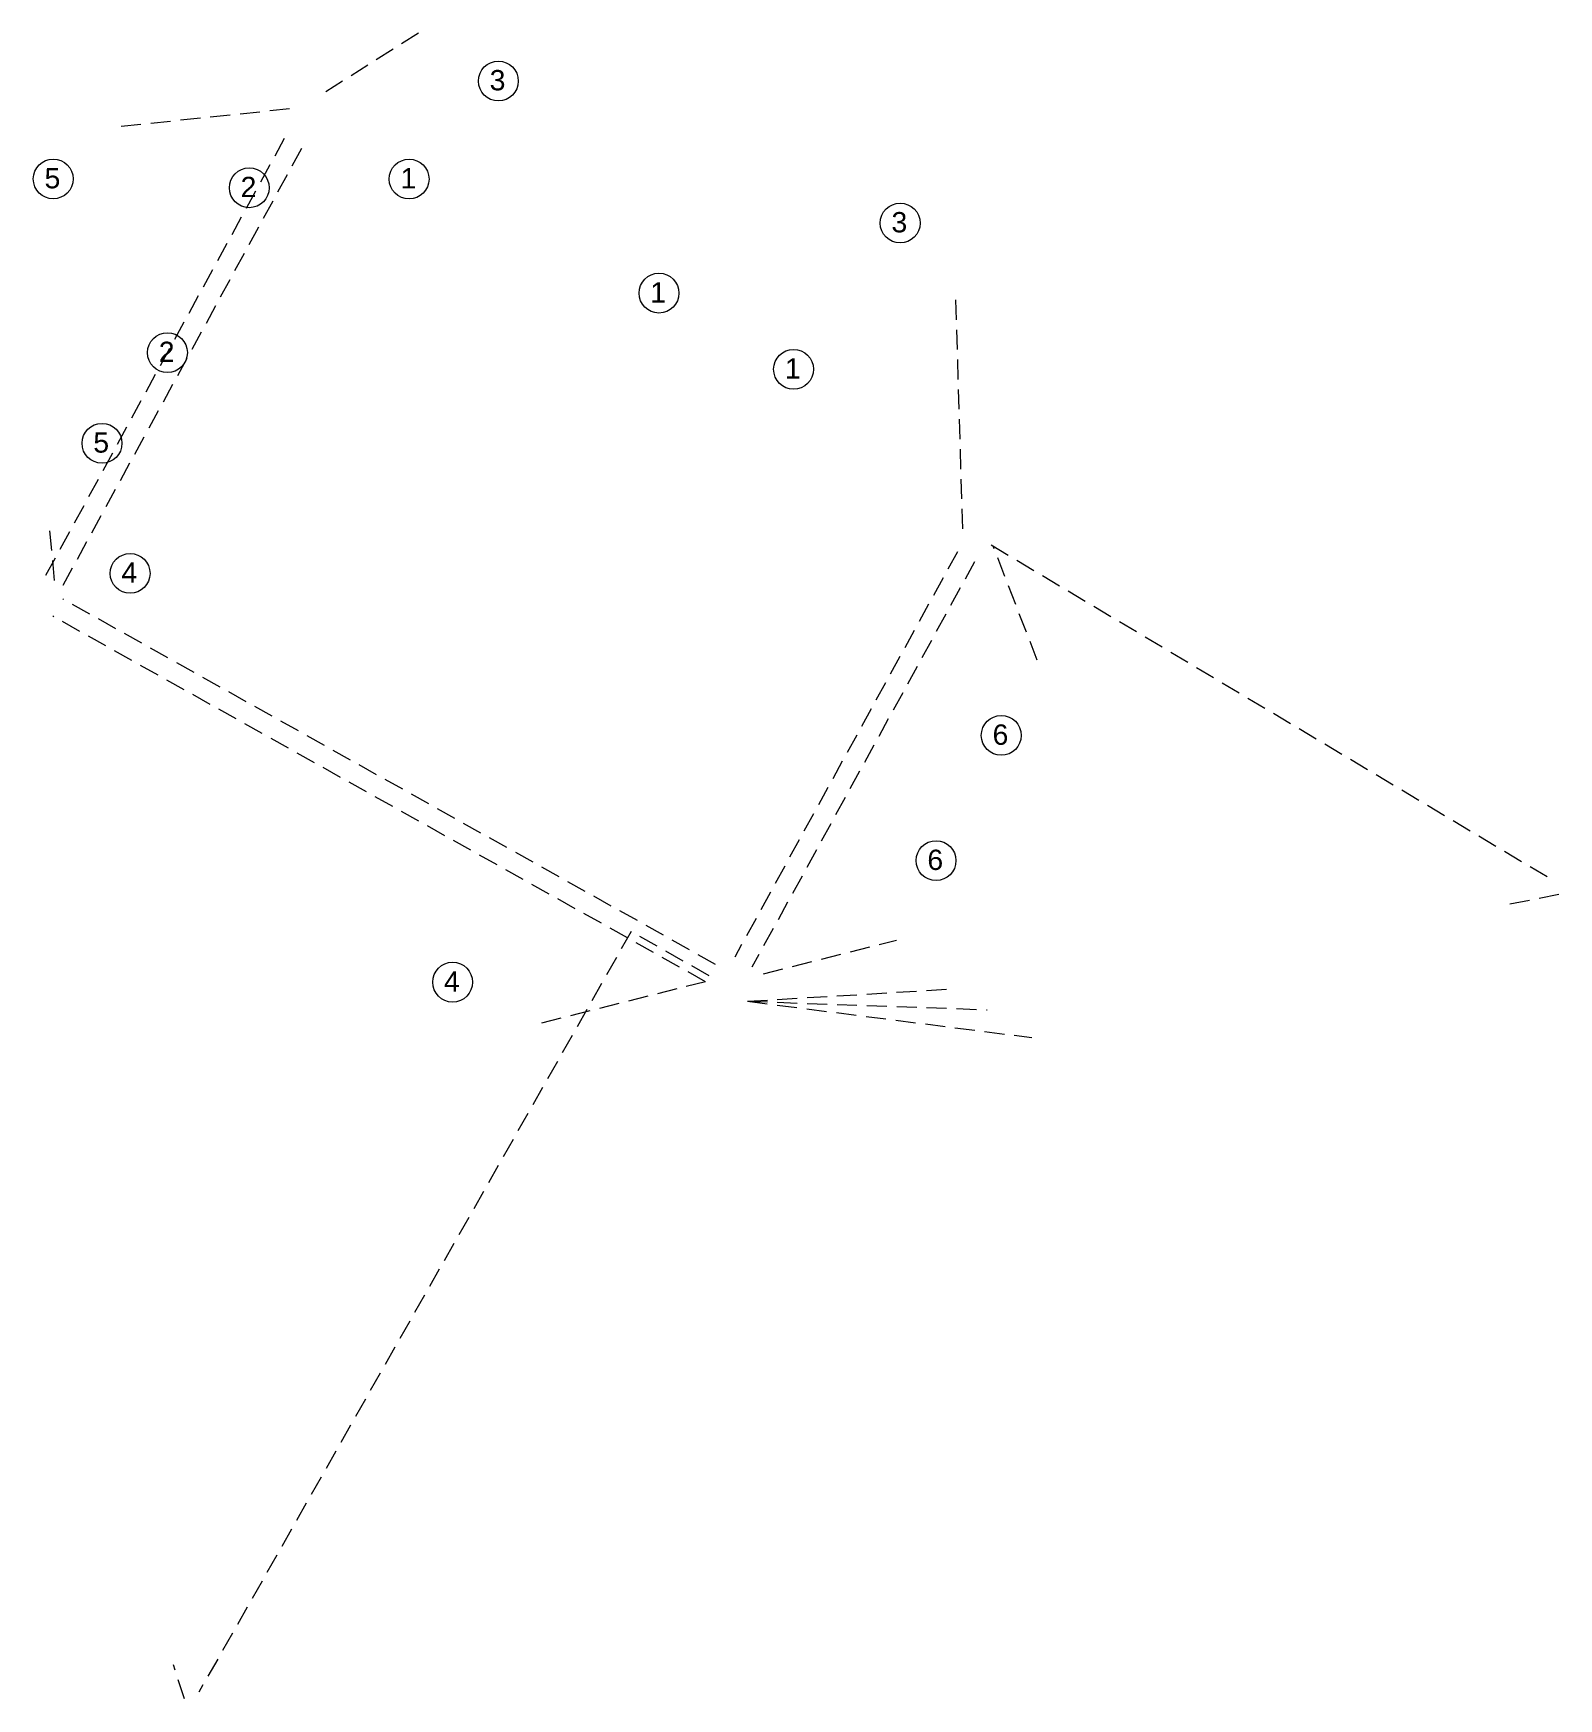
# Model space of a CAD drawing. Header units: millimetres. Extents: x -505 to 8538, y 111 to 6031.
# Drawn here: x 7959.36 to 7997.64, y 4300.87 to 4342.67 of the extents above.
import ezdxf
from ezdxf.enums import TextEntityAlignment as Align

# ---------------------------------------------------------------- set-up
doc = ezdxf.new("R2010")
doc.units = ezdxf.units.MM
doc.linetypes.add('DASHED', pattern=[0.75, 0.5, -0.25])
for name, color, linetype, lineweight in [('024 - Grupo Semaforico', 6, 'Continuous', 0), ('CANALIZACIÒN 1 VÌA', 6, 'Continuous', 9), ('CANALIZACIÒN 2 VÌAS', 6, 'Continuous', 9)]:
    doc.layers.add(name, color=color, linetype=linetype, lineweight=lineweight)
doc.styles.add('VIAS', font='arial.ttf')

msp = doc.modelspace()

# ---------------------------------------------------------------- linework, layer by layer
at = {"layer": '024 - Grupo Semaforico', "ltscale": 3}
for centre in [(7971.031, 4341.473), (7959.86, 4339.015), (7968.791, 4339.013), (7964.78, 4338.794), (7981.113, 4337.909), (7975.061, 4336.149, 130.87), (7962.726, 4334.655), (7978.438, 4334.237, 130.87), (7961.084, 4332.381, 130.87), (7961.789, 4329.114), (7983.65, 4325.048), (7982.014, 4321.905, -130.87), (7969.882, 4318.854, 261.74)]:
    msp.add_circle(centre, 0.5, dxfattribs=at)
at = {"layer": 'CANALIZACIÒN 1 VÌA', "color": 1, "linetype": 'DASHED'}
for p, q in [((7977.681, 4319.066), (7981.023, 4319.907)), ((7977.281, 4318.375), (7982.337, 4318.679)), ((7977.281, 4318.375), (7984.414, 4317.465)), ((7977.281, 4318.375), (7983.294, 4318.162))]:
    msp.add_line(p, q, dxfattribs=at)
at = {"layer": 'CANALIZACIÒN 2 VÌAS', "color": 1, "linetype": 'DASHED'}
for p, q in [((7959.674, 4329.066), (7965.778, 4340.243)), ((7960.107, 4328.816), (7966.211, 4339.992)), ((7982.55, 4329.657), (7976.962, 4319.482)), ((7983.394, 4329.83, 577.855), (7997.48, 4321.424, 577.855)), ((7982.982, 4329.406), (7977.395, 4319.231)), ((7976.482, 4319.299), (7960.098, 4328.472)), ((7976.232, 4318.866), (7959.848, 4328.039)), ((7997.638, 4321.054, 577.855), (7996.25, 4320.776, 590.179)), ((7974.363, 4320.123, -12.324), (7963.516, 4301.035, -12.324)), ((7963.15, 4300.869, -12.324), (7962.879, 4301.722, 0))]:
    msp.add_line(p, q, dxfattribs=at)
for points in [[(7969.024, 4342.671), (7966.549, 4341.106)], [(7961.563, 4340.34), (7965.949, 4340.798)], [(7982.683, 4330.234), (7982.509, 4336.129)], [(7959.895, 4328.939), (7959.761, 4330.361)], [(7984.552, 4326.936), (7983.448, 4329.798)], [(7976.317, 4319.013), (7974.363, 4320.123)], [(7976.232, 4318.866), (7971.903, 4317.776)]]:
    msp.add_lwpolyline(points, dxfattribs=at)

# ---------------------------------------------------------------- texts
at = {"layer": '024 - Grupo Semaforico', "style": 'VIAS'}
for s, p in [('3', (7971.01, 4341.494)), ('5', (7959.84, 4339.035)), ('2', (7964.76, 4338.814)), ('1', (7968.771, 4339.033)), ('3', (7981.093, 4337.929)), ('1', (7975.041, 4336.169, 130.87)), ('2', (7962.706, 4334.675)), ('1', (7978.418, 4334.257, 130.87)), ('5', (7961.064, 4332.401, 130.87)), ('4', (7961.769, 4329.134)), ('6', (7983.63, 4325.068)), ('6', (7981.994, 4321.925, -130.87)), ('4', (7969.862, 4318.874, 261.74))]:
    msp.add_text(s, height=0.51, dxfattribs=at).set_placement(p, align=Align.MIDDLE_CENTER)

doc.saveas('drawing.dxf')
